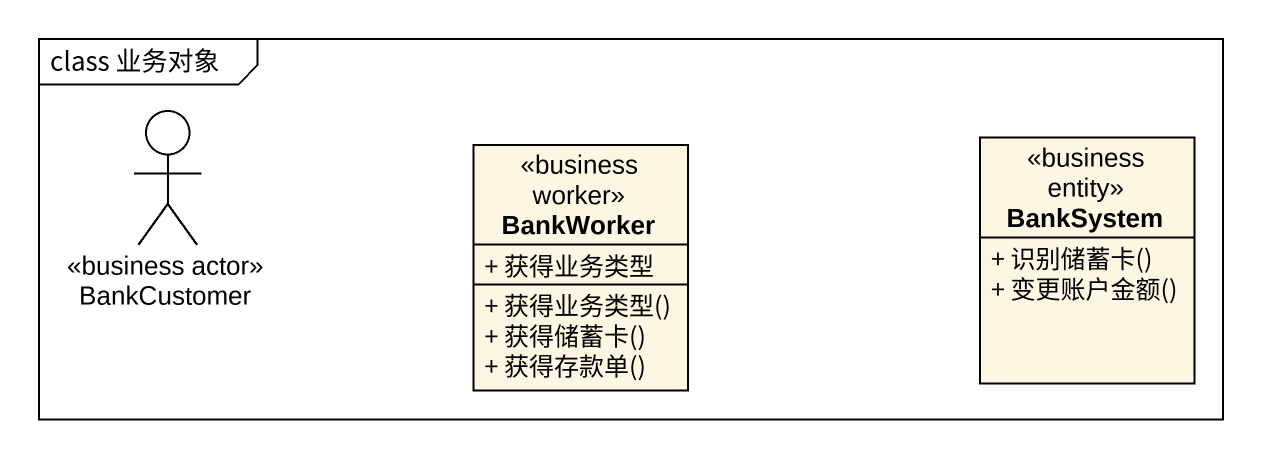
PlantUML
@startuml
mainframe class 业务对象
allowmixing
hide circle
hide empty members
skinparam classAttributeIconSize 0
actor BankCustomer <<business actor>>
class BankWorker <<business worker>> {
  + 获得业务类型
  + 获得业务类型()
  + 获得储蓄卡()
  + 获得存款单()
}
class BankSystem <<business entity>> {
  + 识别储蓄卡()
  + 变更账户金额()
}
@enduml
